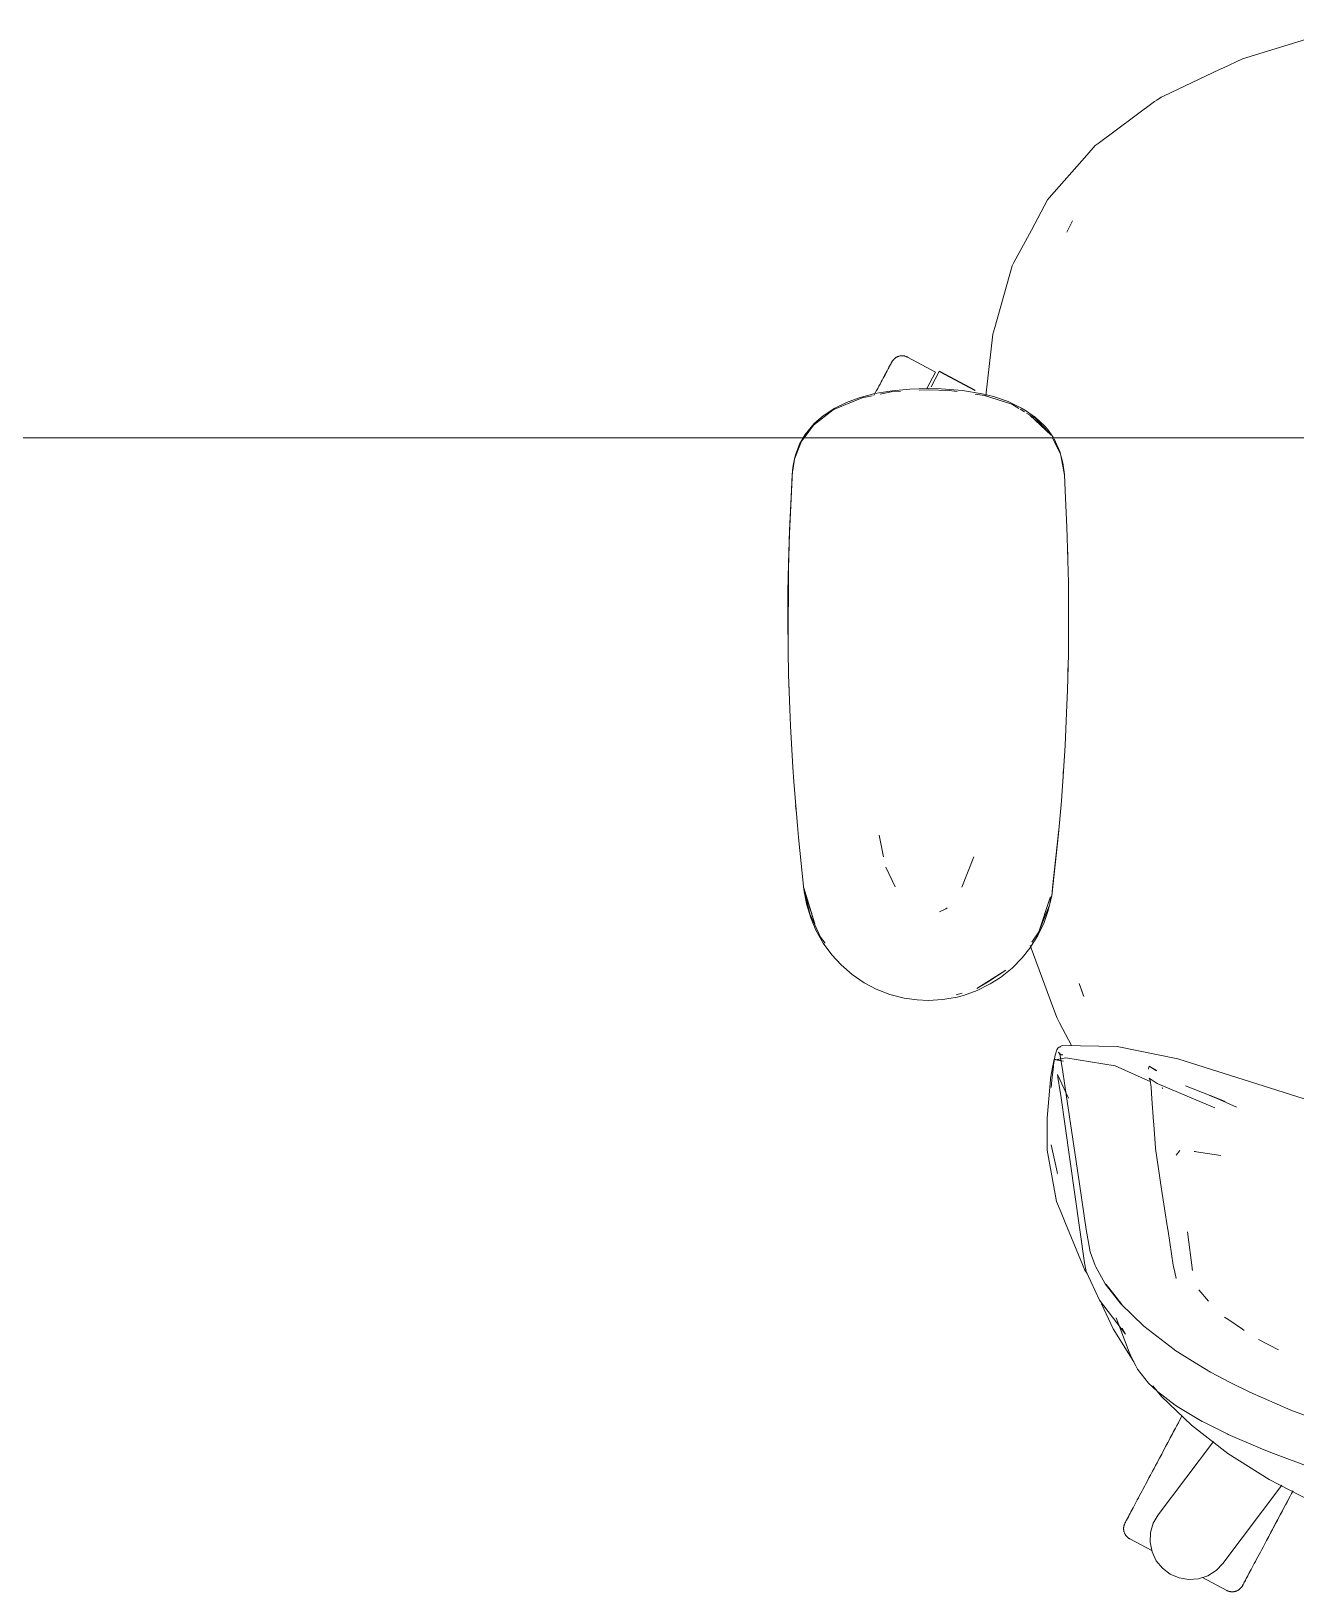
# Model space of a CAD drawing. Header units: millimetres. Extents: x 155927 to 317870, y -36033 to 97293.
# Drawn here: x 170014 to 170450, y 23129 to 23668 of the extents above; entities that cross this region are included whole.
import ezdxf

# ---------------------------------------------------------------- set-up
doc = ezdxf.new("R2010")
doc.units = ezdxf.units.MM
doc.header["$MEASUREMENT"] = 0
doc.layers.add('G-IMPT', color=8, linetype='CONTINUOUS', lineweight=9)
doc.layers.add('I-FURN', color=8, linetype='CONTINUOUS', lineweight=9)

msp = doc.modelspace()

# ---------------------------------------------------------------- linework, layer by layer
at = {"layer": 'G-IMPT'}
for p, q in [((170449.06, 23664.29), (170462.67, 23668.48)), ((170431.79, 23658.96), (170449.06, 23664.29)), ((170404.47, 23646.08), (170424.11, 23655.34)), ((170424.11, 23655.34), (170425.03, 23655.77)), ((170431.79, 23658.96), (170425.03, 23655.77)), ((170401.41, 23644.25), (170381.91, 23629.68)), ((170401.41, 23644.25), (170402.18, 23644.71)), ((170402.18, 23644.71), (170403.76, 23645.65)), ((170404.47, 23646.08), (170403.76, 23645.65)), ((170378.07, 23625.7), (170380.94, 23628.96)), ((170381.91, 23629.68), (170380.94, 23628.96)), ((170378.07, 23625.7), (170365.06, 23610.91)), ((170358.89, 23599.81), (170364.47, 23610.25)), ((170365.06, 23610.91), (170364.47, 23610.25)), ((170373.08, 23602.95), (170371.12, 23599.06)), ((170371.9, 23600.65), (170371.12, 23599.06)), ((170373.08, 23602.95), (170371.9, 23600.65)), ((170352.87, 23588.57), (170358.89, 23599.81)), ((170346.27, 23566.12), (170352.28, 23587.46)), ((170352.28, 23587.46), (170352.87, 23588.57)), ((170343.22, 23542.58), (170345.64, 23563.85)), ((170346.27, 23566.12), (170345.64, 23563.85)), ((170300.5, 23541.83), (170294.88, 23539.5)), ((170299.39, 23541.85), (170295.06, 23540.27)), ((170299.39, 23541.85), (170304.87, 23543.28)), ((170300.5, 23541.83), (170303.97, 23542.54)), ((170310.8, 23544.28), (170304.87, 23543.28)), ((170306.72, 23543.1), (170310.47, 23543.87)), ((170310.47, 23543.87), (170313.67, 23544.06)), ((170310.8, 23544.28), (170316.95, 23544.85)), ((170323.29, 23545.03), (170316.95, 23544.85)), ((170320.18, 23544.46), (170323.29, 23544.65)), ((170327.8, 23544.94), (170323.29, 23545.03)), ((170330.46, 23544.42), (170323.29, 23544.65)), ((170327.8, 23544.94), (170335.11, 23544.36)), ((170330.46, 23544.42), (170333.24, 23544.03)), ((170341.88, 23543.25), (170335.11, 23544.36)), ((170339.43, 23543.16), (170342.72, 23542.7)), ((170345.8, 23542.27), (170341.88, 23543.25)), ((170342.72, 23542.7), (170352.11, 23539.67)), ((170345.8, 23542.27), (170350.89, 23540.53)), ((170283.7, 23532.44), (170290.49, 23537.66)), ((170286.94, 23535.63), (170283.9, 23532.96)), ((170290.98, 23538.28), (170286.94, 23535.63)), ((170290.49, 23537.66), (170294.88, 23539.5)), ((170290.98, 23538.28), (170295.06, 23540.27)), ((170350.89, 23540.53), (170355.53, 23538.32)), ((170352.11, 23539.67), (170354.56, 23538.2)), ((170355.03, 23537.92), (170356.47, 23537.06)), ((170355.53, 23538.32), (170356.9, 23537.52)), ((170360.36, 23535.07), (170356.9, 23537.52)), ((170357.26, 23536.59), (170360.41, 23534.7)), ((170358.32, 23535.9), (170359.79, 23534.62)), ((170358.32, 23535.9), (170365.71, 23528.99)), ((170280.43, 23528.03), (170283.7, 23532.44)), ((170280.82, 23529.22), (170283.9, 23532.96)), ((170359.95, 23534.48), (170363.48, 23531.41)), ((170363.4, 23532.21), (170360.36, 23535.07)), ((170360.41, 23534.7), (170365.71, 23528.99)), ((170363.4, 23532.21), (170364.54, 23530.88)), ((170365.71, 23528.99), (170363.48, 23531.41)), ((170366.49, 23528.03), (170364.54, 23530.88)), ((170277.12, 23520.62), (170279.53, 23526.82)), ((170278.86, 23525.79), (170277.47, 23522.15)), ((170278.86, 23525.79), (170280.14, 23528.03)), ((170279.53, 23526.82), (170280.43, 23528.03)), ((170280.14, 23528.03), (170280.82, 23529.22)), ((170366.82, 23526.76), (170366.19, 23528.03)), ((170366.74, 23527.67), (170368.73, 23523.34)), ((170366.82, 23526.76), (170368.92, 23522.5)), ((170277.12, 23520.62), (170276.54, 23516.78)), ((170277.1, 23520.8), (170276.66, 23518.41)), ((170277.1, 23520.8), (170277.47, 23522.15)), ((170369.79, 23519.39), (170368.73, 23523.34)), ((170368.92, 23522.5), (170370.29, 23515.15)), ((170370.29, 23515.38), (170369.79, 23519.39)), ((170275.32, 23494.98), (170276.4, 23516.76)), ((170275.32, 23494.98), (170276.29, 23515.15)), ((170275.36, 23496.18), (170276.4, 23516.76)), ((170276.21, 23512.92), (170276.29, 23515.15)), ((170276.4, 23516.76), (170276.29, 23515.15)), ((170276.4, 23516.76), (170276.66, 23518.41)), ((170370.57, 23509.71), (170370.29, 23515.38)), ((170370.57, 23509.71), (170371.19, 23497.15)), ((170274.85, 23474.79), (170275.36, 23496.18)), ((170274.85, 23474.79), (170275.32, 23494.98)), ((170275.01, 23484.62), (170275.36, 23496.18)), ((170275.36, 23496.18), (170275.32, 23494.98)), ((170371.31, 23493.61), (170371.19, 23497.15)), ((170371.69, 23477.94), (170371.31, 23493.61)), ((170371.37, 23490.21), (170371.52, 23486.88)), ((170275.01, 23484.62), (170274.81, 23465.4)), ((170274.85, 23474.79), (170275.01, 23484.62)), ((170274.9, 23454.6), (170275.01, 23484.62)), ((170371.52, 23484.66), (170371.52, 23486.88)), ((170274.87, 23476.83), (170274.94, 23478.74)), ((170274.9, 23474.3), (170274.87, 23476.83)), ((170371.69, 23477.94), (170371.74, 23473.43)), ((170274.9, 23454.6), (170274.85, 23474.79)), ((170371.74, 23473.43), (170371.74, 23458.71)), ((170274.9, 23454.6), (170274.81, 23465.4)), ((170371.66, 23453.24), (170371.74, 23458.71)), ((170274.9, 23454.6), (170275.06, 23446.19)), ((170371.66, 23453.24), (170371.37, 23440.94)), ((170275.45, 23434.43), (170275.06, 23446.19)), ((170371.45, 23444.81), (170371.53, 23446.47)), ((170371.53, 23446.47), (170371.53, 23448.54)), ((170275.2, 23441.25), (170275.19, 23442.74)), ((170275.31, 23439.31), (170275.2, 23441.25)), ((170371.08, 23433.06), (170371.37, 23440.94)), ((170275.45, 23434.43), (170275.71, 23428.4)), ((170276.52, 23414.26), (170275.71, 23428.4)), ((170371.08, 23433.06), (170370.54, 23421.75)), ((170369.98, 23412.88), (170370.54, 23421.75)), ((170276.84, 23409.18), (170276.52, 23414.26)), ((170369.98, 23412.88), (170369.25, 23402.59)), ((170369.84, 23410.84), (170369.93, 23412.74)), ((170276.84, 23409.18), (170278.09, 23394.12)), ((170369.84, 23410.84), (170369.71, 23409.42)), ((170277.49, 23400.99), (170277.66, 23399.32)), ((170368.26, 23391.2), (170369.25, 23402.59)), ((170278.09, 23394.12), (170278.44, 23389.99)), ((170278.44, 23389.99), (170280.34, 23372.06)), ((170306.31, 23390.78), (170307.88, 23383.34)), ((170365.91, 23369.76), (170368.37, 23392.71)), ((170365.91, 23369.76), (170368.26, 23391.2)), ((170368.37, 23392.71), (170366.24, 23372.58)), ((170311.91, 23372.95), (170308.65, 23379.73)), ((170339.01, 23383.28), (170334.87, 23372.85)), ((170280.34, 23372.58), (170284.17, 23360.11)), ((170280.34, 23372.58), (170281.26, 23369.26)), ((170280.34, 23372.06), (170281.24, 23367.02)), ((170282.38, 23363.61), (170280.47, 23372.01)), ((170284.17, 23360.11), (170281.26, 23369.26)), ((170361.51, 23357.41), (170365.33, 23369.26)), ((170362.41, 23360.11), (170365.33, 23369.26)), ((170365.91, 23369.76), (170364.75, 23364.8)), ((170365.69, 23369.68), (170365.12, 23366.63)), ((170365.91, 23369.76), (170366.24, 23372.58)), ((170282.7, 23362.16), (170281.24, 23367.02)), ((170282.38, 23363.61), (170286.12, 23355.54)), ((170327.12, 23364.31), (170329.34, 23365.33)), ((170329.34, 23365.33), (170329.79, 23365.62)), ((170365.12, 23366.63), (170361.51, 23357.41)), ((170363.31, 23360.66), (170364.75, 23364.8)), ((170284.51, 23357.92), (170282.7, 23362.16)), ((170284.51, 23357.92), (170287.03, 23353.48)), ((170361.12, 23356.08), (170363.31, 23360.66)), ((170361.51, 23357.41), (170362.41, 23360.11)), ((170287.72, 23353.43), (170286.12, 23355.54)), ((170290.02, 23349.39), (170287.03, 23353.48)), ((170361.12, 23356.08), (170358.39, 23351.76)), ((170358.5, 23352.65), (170365.45, 23333.71)), ((170361.51, 23357.41), (170359.09, 23353.83)), ((170290.02, 23349.39), (170293.19, 23345.95)), ((170352.21, 23344.85), (170355.76, 23348.45)), ((170355.76, 23348.45), (170358.39, 23351.76)), ((170297.02, 23342.63), (170293.19, 23345.95)), ((170301.19, 23339.8), (170297.02, 23342.63)), ((170340.09, 23337.8), (170350.04, 23344.12)), ((170343.76, 23339.96), (170350.04, 23344.12)), ((170344.69, 23339.39), (170348.24, 23341.66)), ((170352.21, 23344.85), (170348.24, 23341.66)), ((170301.19, 23339.8), (170305.35, 23337.61)), ((170305.35, 23337.61), (170310.06, 23335.78)), ((170334.97, 23336.24), (170332.94, 23335.62)), ((170340.18, 23337.15), (170335.41, 23335.44)), ((170340.09, 23337.8), (170343.76, 23339.96)), ((170340.18, 23337.15), (170344.69, 23339.39)), ((170377.04, 23335.02), (170375.41, 23339.48)), ((170375.41, 23339.48), (170376.79, 23335.6)), ((170314.93, 23334.52), (170310.06, 23335.78)), ((170314.93, 23334.52), (170319.44, 23333.87)), ((170323.29, 23333.7), (170319.44, 23333.87)), ((170323.29, 23333.7), (170328.33, 23333.99)), ((170328.33, 23333.99), (170333.28, 23334.87)), ((170333.28, 23334.87), (170335.41, 23335.44)), ((170365.45, 23333.71), (170367.64, 23327.74)), ((170377.04, 23335.02), (170376.79, 23335.6)), ((170368.56, 23325.98), (170367.64, 23327.74)), ((170372.71, 23318.08), (170368.56, 23325.98)), ((170366.58, 23311.48), (170367.11, 23314.76)), ((170367.67, 23316.63), (170367.11, 23314.76)), ((170367.67, 23316.63), (170367.99, 23317.16)), ((170367.99, 23317.16), (170368.48, 23317.54)), ((170368.71, 23315.27), (170368.31, 23315.78)), ((170368.87, 23314.68), (170368.31, 23315.78)), ((170369.52, 23318.14), (170368.48, 23317.54)), ((170369.1, 23317.67), (170368.48, 23317.54)), ((170368.48, 23317.54), (170368.56, 23317.56)), ((170369.1, 23317.67), (170368.56, 23317.56)), ((170368.87, 23314.68), (170368.7, 23315.3)), ((170368.7, 23315.3), (170369.81, 23309.03)), ((170368.71, 23315.27), (170369.25, 23314.95)), ((170369.75, 23314.87), (170369.25, 23314.95)), ((170388.5, 23317.76), (170369.52, 23318.14)), ((170388.5, 23317.76), (170409.46, 23313.56)), ((170365.51, 23306.82), (170366.32, 23311.07)), ((170366.5, 23310.87), (170365.99, 23306.18)), ((170366.32, 23311.07), (170366.76, 23313.4)), ((170366.58, 23311.48), (170366.5, 23310.87)), ((170370.04, 23312.67), (170366.76, 23313.4)), ((170367.18, 23313.16), (170370.76, 23313.85)), ((170370.04, 23312.67), (170367.18, 23313.16)), ((170387.8, 23311.13), (170370.76, 23313.85)), ((170387.8, 23311.13), (170400.15, 23305.52)), ((170399.31, 23309.89), (170399.33, 23310.05)), ((170399.33, 23310.05), (170399.61, 23310.93)), ((170399.63, 23310.99), (170399.61, 23310.93)), ((170402.09, 23309.4), (170399.61, 23310.93)), ((170399.61, 23310.93), (170402.08, 23309.44)), ((170399.63, 23310.99), (170402.09, 23309.4)), ((170459.7, 23297.58), (170409.46, 23313.56)), ((170365.47, 23306.35), (170364.66, 23297.03)), ((170365.47, 23306.35), (170365.51, 23306.82)), ((170365.99, 23306.18), (170365.77, 23303.59)), ((170367.9, 23308.06), (170371.76, 23299.93)), ((170367.9, 23308.06), (170368.05, 23307.2)), ((170368.88, 23302.17), (170368.05, 23307.2)), ((170369.81, 23309.03), (170370.92, 23301.18)), ((170399.92, 23306.06), (170399.63, 23306.78)), ((170399.63, 23306.78), (170402.3, 23305.02)), ((170399.92, 23306.06), (170399.93, 23306.05)), ((170400.22, 23303.67), (170399.93, 23306.05)), ((170402.3, 23305.02), (170422.28, 23296.59)), ((170420.64, 23300.89), (170412.17, 23304.14)), ((170368.88, 23302.17), (170369.09, 23300.88)), ((170370.53, 23290.21), (170369.09, 23300.88)), ((170370.92, 23301.18), (170375.48, 23270.3)), ((170400.22, 23303.67), (170400.23, 23303.59)), ((170400.52, 23299.71), (170400.23, 23303.59)), ((170401.08, 23291.85), (170400.52, 23299.71)), ((170404.02, 23303.57), (170404.29, 23303.14)), ((170425.54, 23298.87), (170420.44, 23300.89)), ((170420.44, 23300.89), (170425.99, 23298.69)), ((170420.64, 23300.89), (170425.54, 23298.87)), ((170423.02, 23299.86), (170429.74, 23296.82)), ((170364.66, 23297.03), (170364.32, 23293.07)), ((170364.32, 23288.9), (170364.32, 23293.07)), ((170364.35, 23281.93), (170364.32, 23288.9)), ((170370.53, 23290.21), (170377.21, 23243)), ((170401.16, 23290.87), (170401.08, 23291.85)), ((170401.78, 23282.62), (170401.16, 23290.87)), ((170365.76, 23283.8), (170367.8, 23274.49)), ((170401.78, 23282.62), (170401.79, 23282.54)), ((170403.82, 23268.48), (170401.79, 23282.54)), ((170364.35, 23281.93), (170367.59, 23264.24)), ((170410.16, 23281.89), (170408.89, 23280.25)), ((170415.11, 23281.53), (170424.28, 23280.13)), ((170415.11, 23281.53), (170415.46, 23281.49)), ((170367.8, 23274.49), (170367.96, 23273.92)), ((170375.48, 23270.3), (170377.87, 23254.54)), ((170403.82, 23268.48), (170405.93, 23255.12)), ((170367.59, 23264.24), (170369.18, 23260.38)), ((170370.57, 23257.01), (170369.18, 23260.38)), ((170377.37, 23240.56), (170370.57, 23257.01)), ((170379.17, 23246.87), (170377.87, 23254.54)), ((170405.93, 23255.12), (170406.01, 23254.61)), ((170406.11, 23254), (170406.01, 23254.61)), ((170406.11, 23254), (170407.91, 23242.28)), ((170412.79, 23253.7), (170414.57, 23240.34)), ((170379.17, 23246.87), (170380.92, 23242.08)), ((170377.21, 23243), (170377.85, 23240.01)), ((170378.14, 23239.39), (170377.37, 23240.56)), ((170379.42, 23236.64), (170377.85, 23240.01)), ((170381.14, 23241.65), (170380.92, 23242.08)), ((170384.43, 23235.82), (170381.14, 23241.65)), ((170407.91, 23242.28), (170407.98, 23241.81)), ((170408.4, 23239.83), (170407.98, 23241.81)), ((170408.86, 23237.66), (170408.4, 23239.83)), ((170414.57, 23240.34), (170414.42, 23240.82)), ((170379.42, 23236.64), (170382.46, 23230.12)), ((170384.43, 23235.82), (170389.84, 23228.85)), ((170390.15, 23228.64), (170384.75, 23235.59)), ((170384.75, 23235.59), (170387.34, 23232.22)), ((170420.07, 23229.85), (170416.73, 23233.75)), ((170391.4, 23218.41), (170382.46, 23230.12)), ((170383.13, 23228.93), (170387.11, 23220.3)), ((170390.15, 23228.64), (170387.34, 23232.22)), ((170397.75, 23221.12), (170389.84, 23228.85)), ((170388.17, 23224.07), (170392.68, 23212.16)), ((170426.7, 23223.57), (170425.6, 23224.32)), ((170426.7, 23223.57), (170431.83, 23220.08)), ((170387.11, 23220.3), (170394.23, 23208.86)), ((170391.4, 23218.41), (170390.24, 23220.45)), ((170397.75, 23221.12), (170408.18, 23213.1)), ((170431.83, 23220.08), (170432.41, 23219.68)), ((170393.75, 23209.94), (170392.68, 23212.16)), ((170408.44, 23212.93), (170408.18, 23213.1)), ((170414.54, 23209.05), (170408.44, 23212.93)), ((170437.31, 23216.55), (170444.28, 23213)), ((170394.93, 23207.5), (170393.75, 23209.94)), ((170395.54, 23206.36), (170394.93, 23207.5)), ((170414.54, 23209.05), (170420.76, 23205.28)), ((170395.54, 23206.36), (170399.4, 23201.5)), ((170399.4, 23201.5), (170402.43, 23198.6)), ((170427.56, 23201.71), (170420.76, 23205.28)), ((170427.56, 23201.71), (170434.28, 23198.32)), ((170403.85, 23196.93), (170400.85, 23200.61)), ((170402.43, 23198.6), (170408.56, 23193.89)), ((170403.85, 23196.93), (170414.14, 23186.98)), ((170448.51, 23192.14), (170434.28, 23198.32)), ((170408.56, 23193.89), (170409.85, 23193.03)), ((170417.85, 23188.29), (170409.85, 23193.03)), ((170463.39, 23186.68), (170448.51, 23192.14)), ((170426.74, 23177.17), (170414.14, 23186.98)), ((170418.44, 23187.99), (170417.85, 23188.29)), ((170418.44, 23187.99), (170426.46, 23183.99)), ((170426.9, 23183.76), (170426.46, 23183.99)), ((170426.9, 23183.76), (170437.86, 23178.99)), ((170441.04, 23168.19), (170426.74, 23177.17)), ((170437.86, 23178.99), (170441.54, 23177.51)), ((170456.61, 23171.91), (170441.54, 23177.51)), ((170454.81, 23161.1), (170441.04, 23168.19))]:
    msp.add_line(p, q, dxfattribs=at)
at = {"layer": 'I-FURN'}
for p, q in [((170309.42, 23551.84), (170309.18, 23551.39)), ((170309.29, 23551.6), (170309.52, 23552.03)), ((170309.64, 23552.25), (170309.42, 23551.84)), ((170309.52, 23552.03), (170309.73, 23552.42)), ((170309.84, 23552.62), (170309.64, 23552.25)), ((170309.73, 23552.42), (170309.92, 23552.78)), ((170310.01, 23552.95), (170309.84, 23552.62)), ((170309.92, 23552.78), (170310.09, 23553.1)), ((170310.17, 23553.25), (170310.01, 23552.95)), ((170310.09, 23553.1), (170310.24, 23553.38)), ((170310.31, 23553.51), (170310.17, 23553.25)), ((170310.24, 23553.38), (170310.37, 23553.62)), ((170310.43, 23553.73), (170310.31, 23553.51)), ((170310.37, 23553.62), (170310.47, 23553.82)), ((170310.52, 23553.91), (170310.43, 23553.73)), ((170310.47, 23553.82), (170310.56, 23553.98)), ((170310.6, 23554.05), (170310.52, 23553.91)), ((170310.56, 23553.98), (170310.62, 23554.1)), ((170310.65, 23554.15), (170310.6, 23554.05)), ((170310.62, 23554.1), (170310.67, 23554.18)), ((170310.68, 23554.21), (170310.65, 23554.15)), ((170310.67, 23554.18), (170310.69, 23554.22)), ((170310.69, 23554.23), (170310.68, 23554.21)), ((170310.69, 23554.23), (170310.77, 23554.37)), ((170310.69, 23554.22), (170310.69, 23554.23)), ((170310.77, 23554.37), (170310.86, 23554.51)), ((170310.86, 23554.51), (170310.95, 23554.64)), ((170310.95, 23554.64), (170311.04, 23554.77)), ((170311.04, 23554.77), (170311.14, 23554.9)), ((170311.14, 23554.9), (170311.24, 23555.02)), ((170311.24, 23555.02), (170311.35, 23555.14)), ((170311.35, 23555.14), (170311.47, 23555.25)), ((170311.47, 23555.25), (170311.59, 23555.36)), ((170311.59, 23555.36), (170311.71, 23555.47)), ((170311.71, 23555.47), (170311.84, 23555.57)), ((170311.84, 23555.57), (170311.97, 23555.66)), ((170311.97, 23555.66), (170312.1, 23555.75)), ((170312.1, 23555.75), (170312.24, 23555.83)), ((170312.24, 23555.83), (170312.38, 23555.91)), ((170312.38, 23555.91), (170312.53, 23555.98)), ((170312.53, 23555.98), (170312.67, 23556.05)), ((170312.67, 23556.05), (170312.82, 23556.11)), ((170312.82, 23556.11), (170312.98, 23556.16)), ((170312.98, 23556.16), (170313.13, 23556.21)), ((170313.13, 23556.21), (170313.29, 23556.25)), ((170313.29, 23556.25), (170313.44, 23556.29)), ((170313.44, 23556.29), (170313.6, 23556.32)), ((170313.6, 23556.32), (170313.76, 23556.34)), ((170313.76, 23556.34), (170313.92, 23556.36)), ((170313.92, 23556.36), (170314.08, 23556.37)), ((170314.08, 23556.37), (170314.24, 23556.37)), ((170314.24, 23556.37), (170314.4, 23556.37)), ((170314.4, 23556.37), (170314.57, 23556.36)), ((170314.57, 23556.36), (170314.73, 23556.34)), ((170314.73, 23556.34), (170314.89, 23556.32)), ((170314.89, 23556.32), (170315.04, 23556.29)), ((170315.04, 23556.29), (170315.2, 23556.26)), ((170315.2, 23556.26), (170315.36, 23556.21)), ((170315.36, 23556.21), (170315.51, 23556.17)), ((170315.51, 23556.17), (170315.66, 23556.11)), ((170315.66, 23556.11), (170315.81, 23556.05)), ((170315.81, 23556.05), (170315.96, 23555.99)), ((170315.96, 23555.99), (170316.11, 23555.92)), ((170316.11, 23555.92), (170316.14, 23555.9)), ((170325.83, 23550.75), (170316.14, 23555.9)), ((170306.64, 23546.61), (170306.25, 23545.87)), ((170307.02, 23547.31), (170306.64, 23546.61)), ((170307.38, 23547.99), (170307.02, 23547.31)), ((170307.72, 23548.64), (170307.38, 23547.99)), ((170308.05, 23549.26), (170307.72, 23548.64)), ((170308.36, 23549.84), (170308.05, 23549.26)), ((170308.19, 23549.53), (170308.5, 23550.1)), ((170308.65, 23550.39), (170308.36, 23549.84)), ((170308.5, 23550.1), (170308.78, 23550.63)), ((170308.93, 23550.91), (170308.65, 23550.39)), ((170308.78, 23550.63), (170309.05, 23551.13)), ((170309.18, 23551.39), (170308.93, 23550.91)), ((170309.05, 23551.13), (170309.29, 23551.6)), ((170322.84, 23545.12), (170325.83, 23550.75)), ((170324.25, 23545.64), (170327.06, 23550.93)), ((170327.06, 23550.93), (170339.42, 23544.36)), ((170339.51, 23544.53), (170327.15, 23551.1)), ((170304.99, 23543.51), (170304.55, 23542.68)), ((170305.42, 23544.32), (170304.99, 23543.51)), ((170305.84, 23545.11), (170305.42, 23544.32)), ((170306.25, 23545.87), (170305.84, 23545.11)), ((170339.42, 23544.36), (170339.37, 23544.26)), ((169845.49, 23528.03), (171245.49, 23528.03)), ((171245.49, 23528.03), (169845.49, 23528.03)), ((170408.41, 23185.49), (170407.9, 23184.53)), ((170408.13, 23184.97), (170408.65, 23185.94)), ((170408.92, 23186.45), (170408.41, 23185.49)), ((170408.65, 23185.94), (170409.15, 23186.89)), ((170409.42, 23187.4), (170408.92, 23186.45)), ((170409.15, 23186.89), (170409.65, 23187.83)), ((170409.92, 23188.33), (170409.42, 23187.4)), ((170409.65, 23187.83), (170410.14, 23188.75)), ((170410.4, 23189.24), (170409.92, 23188.33)), ((170410.14, 23188.75), (170410.62, 23189.65)), ((170410.88, 23190.13), (170410.4, 23189.24)), ((170402.66, 23156.04), (170421.74, 23181.36)), ((170404.97, 23179.02), (170405.5, 23180.03)), ((170405.79, 23180.57), (170405.26, 23179.56)), ((170405.5, 23180.03), (170406.04, 23181.03)), ((170406.32, 23181.57), (170405.79, 23180.57)), ((170406.04, 23181.03), (170406.57, 23182.02)), ((170406.85, 23182.56), (170406.32, 23181.57)), ((170406.57, 23182.02), (170407.09, 23183.01)), ((170407.38, 23183.55), (170406.85, 23182.56)), ((170407.09, 23183.01), (170407.62, 23184)), ((170407.9, 23184.53), (170407.38, 23183.55)), ((170407.62, 23184), (170408.13, 23184.97)), ((170402.59, 23174.55), (170402.07, 23173.56)), ((170402.31, 23174.01), (170402.84, 23175.01)), ((170403.12, 23175.55), (170402.59, 23174.55)), ((170402.84, 23175.01), (170403.37, 23176.01)), ((170403.66, 23176.55), (170403.12, 23175.55)), ((170403.37, 23176.01), (170403.9, 23177.01)), ((170404.19, 23177.55), (170403.66, 23176.55)), ((170403.9, 23177.01), (170404.44, 23178.02)), ((170404.72, 23178.56), (170404.19, 23177.55)), ((170404.44, 23178.02), (170404.97, 23179.02)), ((170405.26, 23179.56), (170404.72, 23178.56)), ((170399.24, 23168.25), (170399.74, 23169.18)), ((170400.01, 23169.69), (170399.51, 23168.75)), ((170399.74, 23169.18), (170400.24, 23170.12)), ((170400.51, 23170.64), (170400.01, 23169.69)), ((170400.24, 23170.12), (170400.75, 23171.08)), ((170401.02, 23171.6), (170400.51, 23170.64)), ((170400.75, 23171.08), (170401.26, 23172.05)), ((170401.54, 23172.58), (170401.02, 23171.6)), ((170401.26, 23172.05), (170401.78, 23173.03)), ((170402.07, 23173.56), (170401.54, 23172.58)), ((170401.78, 23173.03), (170402.31, 23174.01)), ((170397.15, 23164.32), (170396.71, 23163.49)), ((170396.91, 23163.87), (170397.36, 23164.71)), ((170397.6, 23165.16), (170397.15, 23164.32)), ((170397.36, 23164.71), (170397.81, 23165.56)), ((170398.06, 23166.03), (170397.6, 23165.16)), ((170397.81, 23165.56), (170398.28, 23166.44)), ((170398.54, 23166.92), (170398.06, 23166.03)), ((170398.28, 23166.44), (170398.76, 23167.33)), ((170399.02, 23167.83), (170398.54, 23166.92)), ((170398.76, 23167.33), (170399.24, 23168.25)), ((170399.51, 23168.75), (170399.02, 23167.83)), ((170445.41, 23166.27), (170425.01, 23139.2)), ((170449.03, 23163.9), (170448.51, 23162.93)), ((170448.75, 23163.38), (170449.26, 23164.34)), ((170394.03, 23158.45), (170393.71, 23157.85)), ((170394.37, 23159.09), (170394.03, 23158.45)), ((170394.72, 23159.75), (170394.37, 23159.09)), ((170395.09, 23160.44), (170394.72, 23159.75)), ((170395.48, 23161.17), (170395.09, 23160.44)), ((170395.88, 23161.92), (170395.48, 23161.17)), ((170396.29, 23162.69), (170395.88, 23161.92)), ((170396.71, 23163.49), (170396.29, 23162.69)), ((170445.59, 23157.43), (170446.12, 23158.43)), ((170446.41, 23158.97), (170445.87, 23157.97)), ((170446.12, 23158.43), (170446.65, 23159.43)), ((170446.94, 23159.97), (170446.41, 23158.97)), ((170446.65, 23159.43), (170447.18, 23160.43)), ((170447.47, 23160.96), (170446.94, 23159.97)), ((170447.18, 23160.43), (170447.71, 23161.42)), ((170447.99, 23161.95), (170447.47, 23160.96)), ((170447.71, 23161.42), (170448.23, 23162.4)), ((170448.51, 23162.93), (170447.99, 23161.95)), ((170448.23, 23162.4), (170448.75, 23163.38)), ((170391, 23152.67), (170391.06, 23152.82)), ((170391.06, 23152.82), (170391.12, 23152.97)), ((170391.12, 23152.97), (170391.19, 23153.11)), ((170391.19, 23153.11), (170391.21, 23153.15)), ((170391.21, 23153.15), (170391.22, 23153.17)), ((170391.22, 23153.16), (170391.21, 23153.15)), ((170391.22, 23153.17), (170391.26, 23153.23)), ((170391.24, 23153.2), (170391.22, 23153.16)), ((170391.28, 23153.28), (170391.24, 23153.2)), ((170391.26, 23153.23), (170391.31, 23153.33)), ((170391.35, 23153.4), (170391.28, 23153.28)), ((170391.31, 23153.33), (170391.38, 23153.47)), ((170391.43, 23153.56), (170391.35, 23153.4)), ((170391.38, 23153.47), (170391.48, 23153.65)), ((170391.54, 23153.76), (170391.43, 23153.56)), ((170391.48, 23153.65), (170391.6, 23153.87)), ((170391.67, 23154), (170391.54, 23153.76)), ((170391.6, 23153.87), (170391.73, 23154.13)), ((170391.82, 23154.28), (170391.67, 23154)), ((170391.73, 23154.13), (170391.89, 23154.43)), ((170391.99, 23154.6), (170391.82, 23154.28)), ((170391.89, 23154.43), (170392.07, 23154.76)), ((170392.18, 23154.96), (170391.99, 23154.6)), ((170392.07, 23154.76), (170392.27, 23155.13)), ((170392.38, 23155.35), (170392.18, 23154.96)), ((170392.27, 23155.13), (170392.49, 23155.54)), ((170392.61, 23155.78), (170392.38, 23155.35)), ((170392.49, 23155.54), (170392.72, 23155.99)), ((170392.86, 23156.25), (170392.61, 23155.78)), ((170392.72, 23155.99), (170392.98, 23156.47)), ((170393.13, 23156.75), (170392.86, 23156.25)), ((170392.98, 23156.47), (170393.26, 23156.99)), ((170393.41, 23157.28), (170393.13, 23156.75)), ((170393.26, 23156.99), (170393.55, 23157.54)), ((170393.71, 23157.85), (170393.41, 23157.28)), ((170393.55, 23157.54), (170393.86, 23158.12)), ((170400.03, 23149.89), (170400.97, 23153.12)), ((170400.97, 23153.12), (170402.66, 23156.04)), ((170443.21, 23152.95), (170442.68, 23151.96)), ((170442.92, 23152.42), (170443.45, 23153.41)), ((170443.74, 23153.95), (170443.21, 23152.95)), ((170443.45, 23153.41), (170443.98, 23154.41)), ((170444.27, 23154.95), (170443.74, 23153.95)), ((170443.98, 23154.41), (170444.52, 23155.41)), ((170444.8, 23155.96), (170444.27, 23154.95)), ((170444.52, 23155.41), (170445.05, 23156.42)), ((170445.34, 23156.96), (170444.8, 23155.96)), ((170445.05, 23156.42), (170445.59, 23157.43)), ((170445.87, 23157.97), (170445.34, 23156.96)), ((170390.74, 23151.41), (170390.75, 23151.57)), ((170390.74, 23151.25), (170390.74, 23151.41)), ((170390.75, 23151.09), (170390.74, 23151.25)), ((170390.75, 23151.57), (170390.77, 23151.73)), ((170390.76, 23150.93), (170390.75, 23151.09)), ((170390.77, 23150.77), (170390.76, 23150.93)), ((170390.77, 23151.73), (170390.79, 23151.89)), ((170390.79, 23150.61), (170390.77, 23150.77)), ((170390.79, 23151.89), (170390.82, 23152.05)), ((170390.82, 23150.45), (170390.79, 23150.61)), ((170390.82, 23152.05), (170390.86, 23152.21)), ((170390.86, 23150.29), (170390.82, 23150.45)), ((170390.86, 23152.21), (170390.9, 23152.36)), ((170390.9, 23150.14), (170390.86, 23150.29)), ((170390.9, 23152.36), (170390.94, 23152.52)), ((170390.95, 23149.98), (170390.9, 23150.14)), ((170390.94, 23152.52), (170391, 23152.67)), ((170391, 23149.83), (170390.95, 23149.98)), ((170391.06, 23149.68), (170391, 23149.83)), ((170391.13, 23149.53), (170391.06, 23149.68)), ((170391.2, 23149.39), (170391.13, 23149.53)), ((170391.28, 23149.25), (170391.2, 23149.39)), ((170391.36, 23149.11), (170391.28, 23149.25)), ((170391.45, 23148.97), (170391.36, 23149.11)), ((170391.54, 23148.84), (170391.45, 23148.97)), ((170391.64, 23148.72), (170391.54, 23148.84)), ((170391.75, 23148.59), (170391.64, 23148.72)), ((170391.86, 23148.47), (170391.75, 23148.59)), ((170391.97, 23148.36), (170391.86, 23148.47)), ((170392.09, 23148.25), (170391.97, 23148.36)), ((170392.21, 23148.15), (170392.09, 23148.25)), ((170392.34, 23148.05), (170392.21, 23148.15)), ((170392.47, 23147.95), (170392.34, 23148.05)), ((170392.6, 23147.86), (170392.47, 23147.95)), ((170392.74, 23147.78), (170392.6, 23147.86)), ((170392.88, 23147.7), (170392.74, 23147.78)), ((170392.88, 23147.7), (170400.46, 23143.67)), ((170399.89, 23146.52), (170400.03, 23149.89)), ((170439.86, 23146.65), (170440.35, 23147.58)), ((170440.62, 23148.09), (170440.12, 23147.15)), ((170440.35, 23147.58), (170440.85, 23148.53)), ((170441.13, 23149.04), (170440.62, 23148.09)), ((170440.85, 23148.53), (170441.36, 23149.48)), ((170441.64, 23150.01), (170441.13, 23149.04)), ((170441.36, 23149.48), (170441.88, 23150.45)), ((170442.16, 23150.98), (170441.64, 23150.01)), ((170441.88, 23150.45), (170442.4, 23151.43)), ((170442.68, 23151.96), (170442.16, 23150.98)), ((170442.4, 23151.43), (170442.92, 23152.42)), ((170400.56, 23143.21), (170399.89, 23146.52)), ((170402, 23140.16), (170400.56, 23143.21)), ((170437.1, 23141.46), (170437.53, 23142.27)), ((170437.53, 23142.27), (170437.97, 23143.11)), ((170437.97, 23143.11), (170438.43, 23143.97)), ((170438.43, 23143.97), (170438.9, 23144.84)), ((170438.9, 23144.84), (170439.37, 23145.74)), ((170439.63, 23146.23), (170439.15, 23145.32)), ((170439.37, 23145.74), (170439.86, 23146.65)), ((170440.12, 23147.15), (170439.63, 23146.23)), ((170404.13, 23137.54), (170402, 23140.16)), ((170406.82, 23135.51), (170404.13, 23137.54)), ((170422.67, 23136.77), (170419.82, 23134.97)), ((170425.01, 23139.2), (170422.67, 23136.77)), ((170434.47, 23136.53), (170434.8, 23137.15)), ((170434.8, 23137.15), (170435.15, 23137.79)), ((170435.15, 23137.79), (170435.51, 23138.47)), ((170435.51, 23138.47), (170435.88, 23139.18)), ((170435.88, 23139.18), (170436.27, 23139.91)), ((170436.27, 23139.91), (170436.68, 23140.67)), ((170436.68, 23140.67), (170437.1, 23141.46)), ((170409.92, 23134.19), (170406.82, 23135.51)), ((170413.25, 23133.64), (170409.92, 23134.19)), ((170416.62, 23133.91), (170413.25, 23133.64)), ((170419.82, 23134.97), (170416.62, 23133.91)), ((170417.97, 23134.36), (170426.38, 23129.89)), ((170431.67, 23131.28), (170431.58, 23131.14)), ((170431.75, 23131.41), (170431.67, 23131.28)), ((170431.83, 23131.55), (170431.75, 23131.41)), ((170431.85, 23131.6), (170431.83, 23131.56)), ((170431.83, 23131.55), (170431.84, 23131.57)), ((170431.83, 23131.56), (170431.83, 23131.55)), ((170431.84, 23131.57), (170431.87, 23131.63)), ((170431.9, 23131.68), (170431.85, 23131.6)), ((170431.87, 23131.63), (170431.93, 23131.73)), ((170431.96, 23131.81), (170431.9, 23131.68)), ((170431.93, 23131.73), (170432, 23131.87)), ((170432.05, 23131.97), (170431.96, 23131.81)), ((170432, 23131.87), (170432.1, 23132.05)), ((170432.16, 23132.17), (170432.05, 23131.97)), ((170432.1, 23132.05), (170432.21, 23132.27)), ((170432.28, 23132.41), (170432.16, 23132.17)), ((170432.21, 23132.27), (170432.35, 23132.53)), ((170432.43, 23132.69), (170432.28, 23132.41)), ((170432.35, 23132.53), (170432.51, 23132.83)), ((170432.6, 23133.01), (170432.43, 23132.69)), ((170432.51, 23132.83), (170432.69, 23133.17)), ((170432.79, 23133.36), (170432.6, 23133.01)), ((170432.69, 23133.17), (170432.88, 23133.54)), ((170433, 23133.75), (170432.79, 23133.36)), ((170432.88, 23133.54), (170433.1, 23133.95)), ((170433.23, 23134.18), (170433, 23133.75)), ((170433.1, 23133.95), (170433.34, 23134.39)), ((170433.48, 23134.65), (170433.23, 23134.18)), ((170433.34, 23134.39), (170433.6, 23134.88)), ((170433.74, 23135.15), (170433.48, 23134.65)), ((170433.6, 23134.88), (170433.87, 23135.39)), ((170434.03, 23135.69), (170433.74, 23135.15)), ((170433.87, 23135.39), (170434.16, 23135.94)), ((170434.33, 23136.26), (170434.03, 23135.69)), ((170434.16, 23135.94), (170434.47, 23136.53)), ((170426.42, 23129.87), (170426.38, 23129.89)), ((170426.56, 23129.8), (170426.42, 23129.87)), ((170426.71, 23129.73), (170426.56, 23129.8)), ((170426.86, 23129.67), (170426.71, 23129.73)), ((170427.01, 23129.62), (170426.86, 23129.67)), ((170427.17, 23129.57), (170427.01, 23129.62)), ((170427.32, 23129.53), (170427.17, 23129.57)), ((170427.48, 23129.49), (170427.32, 23129.53)), ((170427.64, 23129.47), (170427.48, 23129.49)), ((170427.8, 23129.44), (170427.64, 23129.47)), ((170427.96, 23129.43), (170427.8, 23129.44)), ((170428.12, 23129.42), (170427.96, 23129.43)), ((170428.28, 23129.42), (170428.12, 23129.42)), ((170428.44, 23129.42), (170428.28, 23129.42)), ((170428.6, 23129.43), (170428.44, 23129.42)), ((170428.76, 23129.45), (170428.6, 23129.43)), ((170428.92, 23129.47), (170428.76, 23129.45)), ((170429.08, 23129.5), (170428.92, 23129.47)), ((170429.24, 23129.53), (170429.08, 23129.5)), ((170429.39, 23129.58), (170429.24, 23129.53)), ((170429.55, 23129.62), (170429.39, 23129.58)), ((170429.7, 23129.68), (170429.55, 23129.62)), ((170429.85, 23129.74), (170429.7, 23129.68)), ((170430, 23129.8), (170429.85, 23129.74)), ((170430.14, 23129.88), (170430, 23129.8)), ((170430.28, 23129.95), (170430.14, 23129.88)), ((170430.42, 23130.04), (170430.28, 23129.95)), ((170430.55, 23130.12), (170430.42, 23130.04)), ((170430.68, 23130.22), (170430.55, 23130.12)), ((170430.81, 23130.32), (170430.68, 23130.22)), ((170430.93, 23130.42), (170430.81, 23130.32)), ((170431.05, 23130.53), (170430.93, 23130.42)), ((170431.17, 23130.64), (170431.05, 23130.53)), ((170431.28, 23130.76), (170431.17, 23130.64)), ((170431.38, 23130.88), (170431.28, 23130.76)), ((170431.48, 23131.01), (170431.38, 23130.88)), ((170431.58, 23131.14), (170431.48, 23131.01))]:
    msp.add_line(p, q, dxfattribs=at)

doc.saveas('drawing.dxf')
